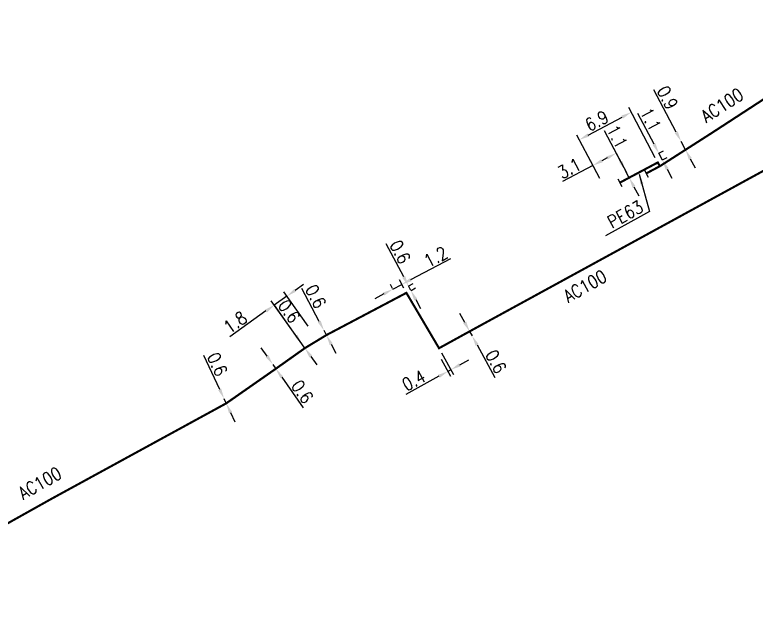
# Model space of a CAD drawing. Header units: millimetres. Extents: x 107995 to 109002, y 120994 to 122000.
# Drawn here: x 108660.1 to 108747, y 121196.5 to 121265.9 of the extents above; entities that cross this region are included whole.
import ezdxf
from ezdxf.enums import TextEntityAlignment as Align

# ---------------------------------------------------------------- set-up
doc = ezdxf.new("R2010")
doc.units = ezdxf.units.MM
doc.header["$PDMODE"] = 34
doc.linetypes.add('L_25_AP', pattern=[2000, 1000, 1000])
doc.linetypes.add('L_25_PE', pattern=[2000, 1000, 1000])
doc.layers.get('0').update_dxf_attribs({"linetype": 'CONTINUOUS'})
doc.layers.get('DEFPOINTS').update_dxf_attribs({"linetype": 'CONTINUOUS'})
doc.layers.add('L_150', color=1, linetype='CONTINUOUS')
doc.layers.add('L_340', color=7, linetype='CONTINUOUS')
doc.styles.add('G_ROMANS', font='ROMANS.SHX', dxfattribs={"width": 0.75})
doc.styles.get("Standard").update_dxf_attribs({"font": 'romans.shx', "width": 0.85})
doc.dimstyles.get("Standard").update_dxf_attribs({"dimtxt": 1.5, "dimasz": 1.2, "dimexe": 0.625, "dimexo": 0.625, "dimgap": 0.25, "dimtad": 1, "dimdec": 1, "dimzin": 0, "dimdsep": 46, "dimtxsty": 'Standard', "dimcen": -0.5, "dimadec": 0, "dimazin": 0, "dimtfac": 1, "dimtdec": 1, "dimtmove": 0, "dimatfit": 3, "dimfxl": 0, "dimtolj": 1, "dimtzin": 0, "dimarcsym": 0})

# ---------------------------------------------------------------- blocks, each defined once
blk = doc.blocks.new('*D556')
at = {"layer": 'DEFPOINTS', "color": 0, "linetype": 'Continuous', "transparency": 16777216}
for p in [(108684.635, 121220.907), (108684.635, 121220.907), (108684.89, 121220.364)]:
    blk.add_point(p, dxfattribs=at)
at = {"layer": 'L_150', "color": 0, "linetype": 'Continuous', "lineweight": -2, "transparency": 16777216}
for p, q in [((108684.125, 121221.993), (108682.266, 121225.95)), ((108684.89, 121220.364), (108684.635, 121220.907)), ((108685.4, 121219.278), (108685.91, 121218.192))]:
    blk.add_line(p, q, dxfattribs=at)
at = {"layer": 'L_150', "color": 0, "linetype": 'Continuous', "transparency": 16777216}
for points in [[(108684.306, 121222.078), (108683.944, 121221.908), (108684.635, 121220.907)], [(108685.581, 121219.363), (108685.219, 121219.193), (108684.89, 121220.364)]]:
    blk.add_solid(points, dxfattribs=at)
at = {"layer": 'L_150', "color": 0, "linetype": 'Continuous', "transparency": 16777216, "insert": (108683.845, 121224.94), "char_height": 1.5, "attachment_point": 5, "rotation": 295.16207}
blk.add_mtext('\\A1;0.6', dxfattribs=at)
blk = doc.blocks.new('*D557')
at = {"layer": 'DEFPOINTS', "color": 0, "linetype": 'Continuous', "transparency": 16777216}
for p in [(108705.486, 121234.302), (108704.67, 121233.28), (108706.013, 121233.308)]:
    blk.add_point(p, dxfattribs=at)
at = {"layer": 'L_150', "color": 0, "linetype": 'Continuous', "lineweight": -2, "transparency": 16777216}
for p, q in [((108706.547, 121234.863), (108711.244, 121237.352)), ((108704.377, 121233.833), (108704.133, 121234.292)), ((108704.426, 121233.74), (108705.486, 121234.302)), ((108705.72, 121233.86), (108705.194, 121234.854)), ((108703.366, 121233.178), (108702.305, 121232.617))]:
    blk.add_line(p, q, dxfattribs=at)
at = {"layer": 'L_150', "color": 0, "linetype": 'Continuous', "transparency": 16777216}
for points in [[(108706.453, 121235.04), (108706.64, 121234.687), (108705.486, 121234.302)], [(108703.272, 121233.355), (108703.459, 121233.002), (108704.426, 121233.74)]]:
    blk.add_solid(points, dxfattribs=at)
at = {"layer": 'L_150', "color": 0, "linetype": 'Continuous', "transparency": 16777216, "insert": (108709.455, 121237.536), "char_height": 1.5, "attachment_point": 5, "rotation": 27.91123}
blk.add_mtext('\\A1;1.2', dxfattribs=at)
blk = doc.blocks.new('*D558')
at = {"layer": 'DEFPOINTS', "color": 0, "linetype": 'Continuous', "transparency": 16777216}
for p in [(108713.43, 121228.795), (108713.719, 121228.269), (108713.719, 121228.269)]:
    blk.add_point(p, dxfattribs=at)
at = {"layer": 'L_150', "color": 0, "linetype": 'Continuous', "lineweight": -2, "transparency": 16777216}
for p, q in [((108712.852, 121229.846), (108712.273, 121230.898)), ((108713.43, 121228.795), (108713.719, 121228.269)), ((108714.298, 121227.218), (108716.405, 121223.388))]:
    blk.add_line(p, q, dxfattribs=at)
at = {"layer": 'L_150', "color": 0, "linetype": 'Continuous', "transparency": 16777216}
for points in [[(108713.027, 121229.943), (108712.677, 121229.75), (108713.43, 121228.795)], [(108714.473, 121227.314), (108714.123, 121227.121), (108713.719, 121228.269)]]:
    blk.add_solid(points, dxfattribs=at)
at = {"layer": 'L_150', "color": 0, "linetype": 'Continuous', "transparency": 16777216, "insert": (108716.517, 121225.259), "char_height": 1.5, "attachment_point": 5, "rotation": 298.81512}
blk.add_mtext('\\A1;0.6', dxfattribs=at)
blk = doc.blocks.new('*D561')
at = {"layer": 'DEFPOINTS', "color": 0, "linetype": 'Continuous', "transparency": 16777216}
for p in [(108709.843, 121226.822), (108709.782, 121226.103), (108711.231, 121224.299)]:
    blk.add_point(p, dxfattribs=at)
at = {"layer": 'L_150', "color": 0, "linetype": 'Continuous', "lineweight": -2, "transparency": 16777216}
for p, q in [((108710.144, 121226.274), (108711.532, 121223.752)), ((108710.083, 121225.555), (108711.181, 121223.559)), ((108712.282, 121224.878), (108713.333, 121225.456)), ((108711.231, 121224.299), (108710.88, 121224.106)), ((108709.829, 121223.528), (108705.945, 121221.392))]:
    blk.add_line(p, q, dxfattribs=at)
at = {"layer": 'L_150', "color": 0, "linetype": 'Continuous', "transparency": 16777216}
for points in [[(108712.186, 121225.053), (108712.378, 121224.702), (108711.231, 121224.299)], [(108709.732, 121223.703), (108709.925, 121223.353), (108710.88, 121224.106)]]:
    blk.add_solid(points, dxfattribs=at)
at = {"layer": 'L_150', "color": 0, "linetype": 'Continuous', "transparency": 16777216, "insert": (108706.879, 121223.047), "char_height": 1.5, "attachment_point": 5, "rotation": 28.81512}
blk.add_mtext('\\A1;0.4', dxfattribs=at)
blk = doc.blocks.new('*D563')
at = {"layer": 'DEFPOINTS', "color": 0, "linetype": 'Continuous', "transparency": 16777216}
for p in [(108731.718, 121247.6), (108731.718, 121247.6), (108732.139, 121246.804)]:
    blk.add_point(p, dxfattribs=at)
at = {"layer": 'L_340', "color": 0, "linetype": 'Continuous', "lineweight": -2, "transparency": 16777216}
for p, q in [((108731.157, 121248.66), (108729.228, 121252.307)), ((108732.139, 121246.804), (108731.718, 121247.6)), ((108732.7, 121245.743), (108733.261, 121244.683))]:
    blk.add_line(p, q, dxfattribs=at)
at = {"layer": 'L_340', "color": 0, "linetype": 'Continuous', "transparency": 16777216}
for points in [[(108731.334, 121248.754), (108730.98, 121248.567), (108731.718, 121247.6)], [(108732.877, 121245.837), (108732.523, 121245.65), (108732.139, 121246.804)]]:
    blk.add_solid(points, dxfattribs=at)
at = {"layer": 'L_340', "color": 0, "linetype": 'Continuous', "transparency": 16777216, "insert": (108730.726, 121251.614), "char_height": 1.5, "attachment_point": 5, "rotation": 297.88002}
blk.add_mtext('\\A1;1.1', dxfattribs=at)
blk = doc.blocks.new('L_340_07')
at = {"color": 0, "linetype": 'Continuous', "const_width": 0.25, "flags": 128}
blk.add_lwpolyline([(0, 0), (1.25, 0)], dxfattribs=at)
at = {"color": 0, "linetype": 'Continuous', "flags": 128}
blk.add_lwpolyline([(1.25, -0.5), (1.25, 0.5)], dxfattribs=at)
at = {"color": 0, "linetype": 'Continuous', "style": 'G_ROMANS', "width": 0.75, "flags": 3}
for tag, p in [('DEF_LEG', (0.723, -3.465)), ('DEF_COUP', (0.723, -5.965)), ('DEF_TYPE', (0.723, -8.465))]:
    blk.add_attdef(tag, text='', height=1.2, dxfattribs=at).set_placement(p, align=Align.MIDDLE)
blk = doc.blocks.new('*D564')
at = {"layer": 'DEFPOINTS', "color": 0, "linetype": 'Continuous', "transparency": 16777216}
for p in [(108735.074, 121249.383), (108736.035, 121248.874), (108735.495, 121248.587)]:
    blk.add_point(p, dxfattribs=at)
at = {"layer": 'L_150', "color": 0, "linetype": 'Continuous', "lineweight": -2, "transparency": 16777216}
for p, q in [((108735.052, 121250.731), (108733.15, 121254.327)), ((108735.625, 121249.677), (108736.165, 121249.964)), ((108736.035, 121248.874), (108735.614, 121249.671)), ((108736.046, 121248.881), (108736.586, 121249.168)), ((108736.596, 121247.814), (108737.157, 121246.753))]:
    blk.add_line(p, q, dxfattribs=at)
at = {"layer": 'L_150', "color": 0, "linetype": 'Continuous', "transparency": 16777216}
for points in [[(108735.229, 121250.825), (108734.876, 121250.638), (108735.614, 121249.671)], [(108736.773, 121247.907), (108736.419, 121247.72), (108736.035, 121248.874)]]:
    blk.add_solid(points, dxfattribs=at)
at = {"layer": 'L_150', "color": 0, "linetype": 'Continuous', "transparency": 16777216, "insert": (108734.648, 121253.634), "char_height": 1.5, "attachment_point": 5, "rotation": 297.88002}
blk.add_mtext('\\A1;1.1', dxfattribs=at)
blk = doc.blocks.new('*D569')
at = {"layer": 'DEFPOINTS', "color": 0, "linetype": 'Continuous', "transparency": 16777216}
for p in [(108730.619, 121249.677), (108732.139, 121246.804), (108728.98, 121246.145)]:
    blk.add_point(p, dxfattribs=at)
at = {"layer": 'L_340', "color": 0, "linetype": 'Continuous', "lineweight": -2, "transparency": 16777216}
for p, q in [((108731.847, 121247.357), (108730.327, 121250.23)), ((108729.558, 121249.116), (108728.94, 121248.789)), ((108727.879, 121248.227), (108724.337, 121246.354)), ((108728.688, 121246.698), (108727.587, 121248.78))]:
    blk.add_line(p, q, dxfattribs=at)
at = {"layer": 'L_340', "color": 0, "linetype": 'Continuous', "transparency": 16777216}
for points in [[(108729.465, 121249.293), (108729.652, 121248.939), (108730.619, 121249.677)], [(108728.846, 121248.965), (108729.033, 121248.612), (108727.879, 121248.227)]]:
    blk.add_solid(points, dxfattribs=at)
at = {"layer": 'L_340', "color": 0, "linetype": 'Continuous', "transparency": 16777216, "insert": (108725.11, 121247.894), "char_height": 1.5, "attachment_point": 5, "rotation": 27.88002}
blk.add_mtext('\\A1;3.1', dxfattribs=at)
blk = doc.blocks.new('*D570')
at = {"layer": 'DEFPOINTS', "color": 0, "linetype": 'Continuous', "transparency": 16777216}
for p in [(108732.384, 121254.467), (108735.495, 121248.587), (108728.273, 121247.485)]:
    blk.add_point(p, dxfattribs=at)
at = {"layer": 'L_150', "color": 0, "linetype": 'Continuous', "lineweight": -2, "transparency": 16777216}
for p, q in [((108735.202, 121249.139), (108732.092, 121255.019)), ((108727.347, 121251.802), (108731.323, 121253.906)), ((108727.981, 121248.038), (108725.994, 121251.793))]:
    blk.add_line(p, q, dxfattribs=at)
at = {"layer": 'L_150', "color": 0, "linetype": 'Continuous', "transparency": 16777216}
for points in [[(108731.23, 121254.082), (108731.417, 121253.729), (108732.384, 121254.467)], [(108727.253, 121251.979), (108727.44, 121251.625), (108726.286, 121251.241)]]:
    blk.add_solid(points, dxfattribs=at)
at = {"layer": 'L_150', "color": 0, "linetype": 'Continuous', "transparency": 16777216, "insert": (108728.339, 121253.458), "char_height": 1.5, "attachment_point": 5, "rotation": 27.88002}
blk.add_mtext('\\A1;6.9', dxfattribs=at)
blk = doc.blocks.new('*D571')
at = {"layer": 'DEFPOINTS', "color": 0, "linetype": 'Continuous', "transparency": 16777216}
for p in [(108738.222, 121251.059), (108738.222, 121251.059), (108738.746, 121250.074)]:
    blk.add_point(p, dxfattribs=at)
at = {"layer": 'L_150', "color": 0, "linetype": 'Continuous', "lineweight": -2, "transparency": 16777216}
for p, q in [((108737.658, 121252.119), (108735.017, 121257.079)), ((108738.746, 121250.074), (108738.222, 121251.059)), ((108739.31, 121249.015), (108739.874, 121247.956))]:
    blk.add_line(p, q, dxfattribs=at)
at = {"layer": 'L_150', "color": 0, "linetype": 'Continuous', "transparency": 16777216}
for points in [[(108737.835, 121252.213), (108737.482, 121252.025), (108738.222, 121251.059)], [(108739.487, 121249.109), (108739.134, 121248.921), (108738.746, 121250.074)]]:
    blk.add_solid(points, dxfattribs=at)
at = {"layer": 'L_150', "color": 0, "linetype": 'Continuous', "transparency": 16777216, "insert": (108736.631, 121256.176), "char_height": 1.5, "attachment_point": 5, "rotation": 298.02966}
blk.add_mtext('\\A1;0.9', dxfattribs=at)
blk = doc.blocks.new('*D943')
at = {"layer": 'DEFPOINTS', "color": 0, "linetype": 'Continuous', "transparency": 16777216}
for p in [(108696.354, 121228.892), (108696.354, 121228.892), (108696.634, 121228.361)]:
    blk.add_point(p, dxfattribs=at)
at = {"layer": 'L_150', "color": 0, "linetype": 'Continuous', "lineweight": -2, "transparency": 16777216}
for p, q in [((108695.796, 121229.955), (108693.763, 121233.825)), ((108696.634, 121228.361), (108696.354, 121228.892)), ((108697.192, 121227.299), (108697.75, 121226.237))]:
    blk.add_line(p, q, dxfattribs=at)
at = {"layer": 'L_150', "color": 0, "linetype": 'Continuous', "transparency": 16777216}
for points in [[(108695.973, 121230.048), (108695.619, 121229.862), (108696.354, 121228.892)], [(108697.369, 121227.392), (108697.015, 121227.206), (108696.634, 121228.361)]]:
    blk.add_solid(points, dxfattribs=at)
at = {"layer": 'L_150', "color": 0, "linetype": 'Continuous', "transparency": 16777216, "insert": (108695.386, 121232.886), "char_height": 1.5, "attachment_point": 5, "rotation": 297.71766}
blk.add_mtext('\\A1;0.6', dxfattribs=at)
blk = doc.blocks.new('*D944')
at = {"layer": 'DEFPOINTS', "color": 0, "linetype": 'Continuous', "transparency": 16777216}
for p in [(108690.36, 121224.909), (108690.36, 121224.909), (108690.704, 121224.417)]:
    blk.add_point(p, dxfattribs=at)
at = {"layer": 'L_150', "color": 0, "linetype": 'Continuous', "lineweight": -2, "transparency": 16777216}
for p, q in [((108689.672, 121225.892), (108688.984, 121226.875)), ((108690.36, 121224.909), (108690.704, 121224.417)), ((108691.392, 121223.434), (108693.898, 121219.852))]:
    blk.add_line(p, q, dxfattribs=at)
at = {"layer": 'L_150', "color": 0, "linetype": 'Continuous', "transparency": 16777216}
for points in [[(108689.836, 121226.007), (108689.508, 121225.777), (108690.36, 121224.909)], [(108691.556, 121223.549), (108691.228, 121223.319), (108690.704, 121224.417)]]:
    blk.add_solid(points, dxfattribs=at)
at = {"layer": 'L_150', "color": 0, "linetype": 'Continuous', "transparency": 16777216, "insert": (108693.808, 121221.725), "char_height": 1.5, "attachment_point": 5, "rotation": 304.97879}
blk.add_mtext('\\A1;0.6', dxfattribs=at)
blk = doc.blocks.new('*D945')
at = {"layer": 'DEFPOINTS', "color": 0, "linetype": 'Continuous', "transparency": 16777216}
for p in [(108691.995, 121232.921), (108694.84, 121228.914), (108694.111, 121226.832)]:
    blk.add_point(p, dxfattribs=at)
at = {"layer": 'L_150', "color": 0, "linetype": 'Continuous', "lineweight": -2, "transparency": 16777216}
for p, q in [((108692.974, 121233.615), (108693.952, 121234.31)), ((108694.479, 121229.424), (108691.633, 121233.43)), ((108693.749, 121227.342), (108690.166, 121232.388)), ((108691.995, 121232.921), (108690.528, 121231.878)), ((108689.549, 121231.184), (108685.308, 121228.171))]:
    blk.add_line(p, q, dxfattribs=at)
at = {"layer": 'L_150', "color": 0, "linetype": 'Continuous', "transparency": 16777216}
for points in [[(108692.858, 121233.778), (108693.089, 121233.452), (108691.995, 121232.921)], [(108689.434, 121231.347), (108689.665, 121231.021), (108690.528, 121231.878)]]:
    blk.add_solid(points, dxfattribs=at)
at = {"layer": 'L_150', "color": 0, "linetype": 'Continuous', "transparency": 16777216, "insert": (108685.947, 121229.852), "char_height": 1.5, "attachment_point": 5, "rotation": 35.38069}
blk.add_mtext('\\A1;1.8', dxfattribs=at)
blk = doc.blocks.new('*D946')
at = {"layer": 'DEFPOINTS', "color": 0, "linetype": 'Continuous', "transparency": 16777216}
for p in [(108693.764, 121227.321), (108693.764, 121227.321), (108694.111, 121226.832)]:
    blk.add_point(p, dxfattribs=at)
at = {"layer": 'L_150', "color": 0, "linetype": 'Continuous', "lineweight": -2, "transparency": 16777216}
for p, q in [((108693.069, 121228.3), (108690.538, 121231.864)), ((108694.111, 121226.832), (108693.764, 121227.321)), ((108694.806, 121225.854), (108695.501, 121224.876))]:
    blk.add_line(p, q, dxfattribs=at)
at = {"layer": 'L_150', "color": 0, "linetype": 'Continuous', "transparency": 16777216}
for points in [[(108693.232, 121228.416), (108692.906, 121228.184), (108693.764, 121227.321)], [(108694.969, 121225.97), (108694.643, 121225.738), (108694.111, 121226.832)]]:
    blk.add_solid(points, dxfattribs=at)
at = {"layer": 'L_150', "color": 0, "linetype": 'Continuous', "transparency": 16777216, "insert": (108692.271, 121231.15), "char_height": 1.5, "attachment_point": 5, "rotation": 305.38069}
blk.add_mtext('\\A1;0.6', dxfattribs=at)
blk = doc.blocks.new('*D947')
at = {"layer": 'DEFPOINTS', "color": 0, "linetype": 'Continuous', "transparency": 16777216}
for p in [(108706.261, 121234.118), (108705.732, 121233.838), (108706.013, 121233.308)]:
    blk.add_point(p, dxfattribs=at)
at = {"layer": 'L_150', "color": 0, "linetype": 'Continuous', "lineweight": -2, "transparency": 16777216}
for p, q in [((108705.699, 121235.179), (108703.653, 121239.042)), ((108706.542, 121233.588), (108706.261, 121234.118)), ((108706.284, 121234.131), (108706.813, 121234.411)), ((108706.565, 121233.6), (108707.094, 121233.881)), ((108707.104, 121232.528), (108707.665, 121231.467))]:
    blk.add_line(p, q, dxfattribs=at)
at = {"layer": 'L_150', "color": 0, "linetype": 'Continuous', "transparency": 16777216}
for points in [[(108705.876, 121235.272), (108705.523, 121235.085), (108706.261, 121234.118)], [(108707.28, 121232.621), (108706.927, 121232.434), (108706.542, 121233.588)]]:
    blk.add_solid(points, dxfattribs=at)
at = {"layer": 'L_150', "color": 0, "linetype": 'Continuous', "transparency": 16777216, "insert": (108705.279, 121238.108), "char_height": 1.5, "attachment_point": 5, "rotation": 297.91123}
blk.add_mtext('\\A1;0.6', dxfattribs=at)

msp = doc.modelspace()

# ---------------------------------------------------------------- linework, layer by layer
at = {"layer": 'L_150', "linetype": 'L_25_AP', "const_width": 0.25, "flags": 128}
for points in [[(108735.248, 121247.89), (108735.729, 121248.145), (108738.746, 121250.074), (108738.746, 121250.074), (108741.87, 121252.071), (108754.429, 121260.236), (108761.42, 121265.759)], [(108644.273, 121196.606), (108645.323, 121197.382), (108648.633, 121200.123), (108650.136, 121201.197), (108664.44, 121209.2), (108684.89, 121220.364), (108690.704, 121224.417), (108694.111, 121226.832), (108696.634, 121228.361), (108706.013, 121233.308), (108709.843, 121226.822), (108713.43, 121228.795), (108756.031, 121252.058), (108757.311, 121252.784), (108765.057, 121258.804), (108765.942, 121259.495)]]:
    msp.add_lwpolyline(points, dxfattribs=at)
at = {"layer": 'L_150', "linetype": 'L_25_PE', "const_width": 0.25, "flags": 128}
msp.add_lwpolyline([(108732.139, 121246.804), (108735.495, 121248.587), (108735.729, 121248.145)], dxfattribs=at)

# ---------------------------------------------------------------- block references
at = {"layer": 'L_340'}
for p, rotation in [((108735.248, 121247.89), 207.9799984684096), ((108732.139, 121246.804), 207.9799984661547)]:
    msp.add_blockref('L_340_07', p, dxfattribs=dict(at, rotation=rotation))

# ---------------------------------------------------------------- texts
at = {"layer": 'L_150', "linetype": 'Continuous', "width": 0.85}
for rotation, p in [(33.00098, (108741.173, 121253.194)), (29.64612, (108724.975, 121232.106)), (29.64612, (108661.055, 121209.029))]:
    msp.add_text('AC100', height=1.5, rotation=rotation, dxfattribs=at).set_placement(p)
at = {"layer": 'L_150', "linetype": 'Continuous', "insert": (108733.229, 121244.231), "char_height": 1.5, "attachment_point": 3, "rotation": 28.78784}
msp.add_mtext('\\A1;PE63', dxfattribs=at)

# ---------------------------------------------------------------- dimensions: what is measured, and where the dimension line sits
at = {"layer": 'L_150', "linetype": 'Continuous'}
for base, p1, p2, angle, text, picture, middle in [((108738.222, 121251.059), (108738.746, 121250.074), (108738.222, 121251.059), 298.02966, '0.9', '*D571', (108735.748, 121255.706)), ((108736.035, 121248.874), (108735.074, 121249.383), (108735.495, 121248.587), 297.88002, '1.1', '*D564', (108733.764, 121253.167))]:
    dim = msp.add_linear_dim(base=base, p1=p1, p2=p2, angle=angle, text=text, dimstyle='Standard', dxfattribs=at)
    dim.commit()
    dim.dimension.update_dxf_attribs({"geometry": picture, "text_midpoint": middle, "dimtype": 160})
for base, p1, p2, angle, picture, middle in [((108732.384, 121254.467), (108728.273, 121247.485), (108735.495, 121248.587), 27.88002, '*D570', (108728.806, 121252.574)), ((108706.261, 121234.118), (108706.013, 121233.308), (108705.732, 121233.838), 297.91123, '*D947', (108704.395, 121237.64)), ((108705.486, 121234.302), (108704.67, 121233.28), (108706.013, 121233.308), 27.91123, '*D557', (108709.923, 121236.652)), ((108691.995, 121232.921), (108694.111, 121226.832), (108694.84, 121228.914), 215.38069, '*D945', (108686.526, 121229.037)), ((108696.354, 121228.892), (108696.634, 121228.361), (108696.354, 121228.892), 297.71766, '*D943', (108694.501, 121232.421)), ((108693.764, 121227.321), (108694.111, 121226.832), (108693.764, 121227.321), 305.38069, '*D946', (108691.456, 121230.571)), ((108713.719, 121228.269), (108713.43, 121228.795), (108713.719, 121228.269), 118.81512, '*D558', (108715.641, 121224.777)), ((108684.635, 121220.907), (108684.89, 121220.364), (108684.635, 121220.907), 295.16207, '*D556', (108682.94, 121224.515)), ((108690.36, 121224.909), (108690.704, 121224.417), (108690.36, 121224.909), 304.97879, '*D944', (108692.989, 121221.151)), ((108711.231, 121224.299), (108709.782, 121226.103), (108709.843, 121226.822), 208.81512, '*D561', (108707.361, 121222.171))]:
    dim = msp.add_linear_dim(base=base, p1=p1, p2=p2, angle=angle, dimstyle='Standard', dxfattribs=at)
    dim.commit()
    dim.dimension.update_dxf_attribs({"geometry": picture, "text_midpoint": middle, "dimtype": 160})
at = {"layer": 'L_340', "linetype": 'Continuous'}
dim = msp.add_linear_dim(base=(108731.718, 121247.6), p1=(108732.139, 121246.804), p2=(108731.718, 121247.6), angle=297.88002, text='1.1', dimstyle='Standard', dxfattribs=at)
dim.commit()
dim.dimension.update_dxf_attribs({"geometry": '*D563', "text_midpoint": (108729.842, 121251.146), "dimtype": 160})
dim = msp.add_linear_dim(base=(108730.619, 121249.677), p1=(108728.98, 121246.145), p2=(108732.139, 121246.804), angle=27.88002, dimstyle='Standard', dxfattribs=at)
dim.commit()
dim.dimension.update_dxf_attribs({"geometry": '*D569', "text_midpoint": (108725.577, 121247.01), "dimtype": 160})

# ---------------------------------------------------------------- leaders
at = {"layer": 'L_150', "linetype": 'Continuous', "annotation_type": 0, "has_hookline": 1, "hookline_direction": 1, "text_width": 4.432, "horizontal_direction": (0.876409, 0.481568, 0)}
msp.add_leader([(108733.314, 121247.235), (108734.515, 121242.825), (108733.464, 121242.247)], dimstyle='Standard', override={"dimgap": 0.25, "dimtad": 1}, dxfattribs=at)

doc.saveas('drawing.dxf')
